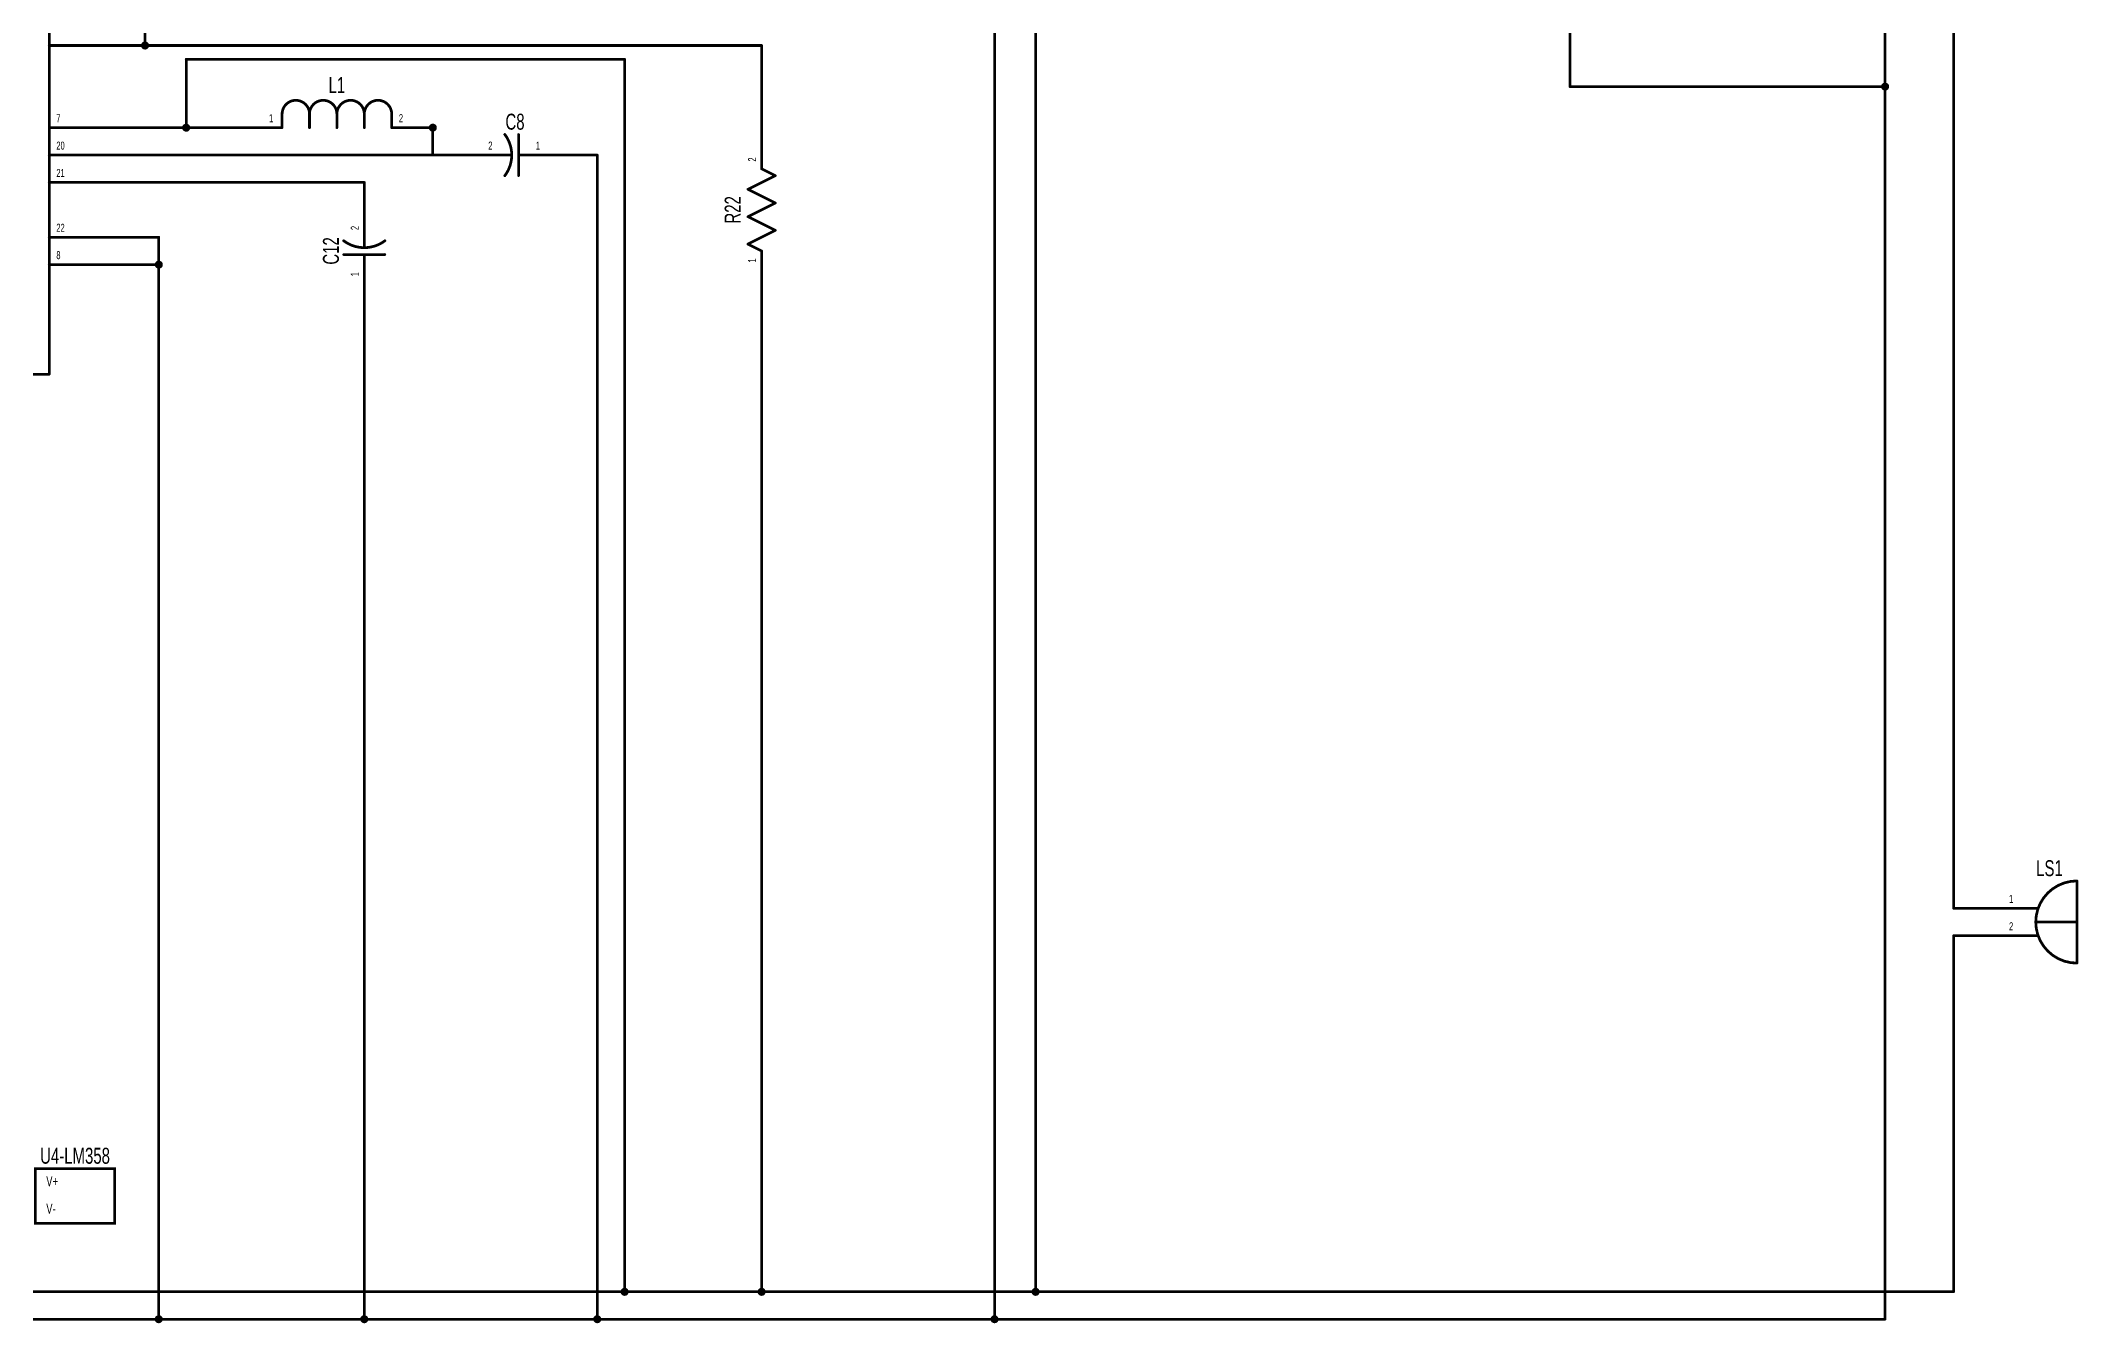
# Model space of a CAD drawing. Extents: x 0 to 20.5, y 0 to 10.6.
# Drawn here: x 13.02 to 20.46, y 0.43 to 5.12 of the extents above; entities that cross this region are included whole.
import ezdxf
from ezdxf.enums import TextEntityAlignment as Align

# ---------------------------------------------------------------- set-up
doc = ezdxf.new("R2010")
doc.units = 0
for name, color, linetype in [('Element', 253, 'CONTINUOUS'), ('Net', 50, 'CONTINUOUS'), ('Pin', 50, 'CONTINUOUS')]:
    doc.layers.add(name, color=color, linetype=linetype)

msp = doc.modelspace()

# ---------------------------------------------------------------- linework, layer by layer
at = {"layer": 'Element', "linetype": 'CONTINUOUS'}
for points, const_width in [([(13.05, 5.8991), (13.05, 3.8991)], 0.0098), ([(14, 4.8491), (13.9994, 4.8569), (13.9976, 4.8645), (13.9946, 4.8718), (13.9905, 4.8784), (13.9854, 4.8844), (13.9794, 4.8895), (13.9727, 4.8936), (13.9655, 4.8966), (13.9578, 4.8984), (13.95, 4.8991), (13.9422, 4.8984), (13.9346, 4.8966), (13.9273, 4.8936), (13.9206, 4.8895), (13.9147, 4.8844), (13.9096, 4.8784), (13.9055, 4.8718), (13.9025, 4.8645), (13.9006, 4.8569), (13.9, 4.8491)], 0.01), ([(13.9, 4.7991), (13.9, 4.8491)], 0.0098), ([(14.1, 4.8491), (14.0994, 4.8569), (14.0976, 4.8645), (14.0946, 4.8718), (14.0905, 4.8784), (14.0854, 4.8844), (14.0794, 4.8895), (14.0727, 4.8936), (14.0655, 4.8966), (14.0578, 4.8984), (14.05, 4.8991), (14.0422, 4.8984), (14.0346, 4.8966), (14.0273, 4.8936), (14.0206, 4.8895), (14.0147, 4.8844), (14.0096, 4.8784), (14.0055, 4.8718), (14.0025, 4.8645), (14.0006, 4.8569), (14, 4.8491)], 0.01), ([(14, 4.7991), (14, 4.8491)], 0.0098), ([(14.2, 4.8491), (14.1994, 4.8569), (14.1976, 4.8645), (14.1946, 4.8718), (14.1905, 4.8784), (14.1854, 4.8844), (14.1794, 4.8895), (14.1727, 4.8936), (14.1655, 4.8966), (14.1578, 4.8984), (14.15, 4.8991), (14.1422, 4.8984), (14.1346, 4.8966), (14.1273, 4.8936), (14.1206, 4.8895), (14.1147, 4.8844), (14.1096, 4.8784), (14.1055, 4.8718), (14.1025, 4.8645), (14.1006, 4.8569), (14.1, 4.8491)], 0.01), ([(14.1, 4.7991), (14.1, 4.8491)], 0.0098), ([(14.3, 4.8491), (14.2994, 4.8569), (14.2976, 4.8645), (14.2946, 4.8718), (14.2905, 4.8784), (14.2854, 4.8844), (14.2794, 4.8895), (14.2727, 4.8936), (14.2655, 4.8966), (14.2578, 4.8984), (14.25, 4.8991), (14.2422, 4.8984), (14.2346, 4.8966), (14.2273, 4.8936), (14.2206, 4.8895), (14.2147, 4.8844), (14.2096, 4.8784), (14.2055, 4.8718), (14.2025, 4.8645), (14.2006, 4.8569), (14.2, 4.8491)], 0.01), ([(14.2, 4.7991), (14.2, 4.8491)], 0.0098), ([(14.3, 4.7991), (14.3, 4.8491)], 0.0098), ([(14.7128, 4.6238), (14.7175, 4.6304), (14.7217, 4.6373), (14.7255, 4.6445), (14.7287, 4.6518), (14.7315, 4.6594), (14.7339, 4.6671), (14.7357, 4.675), (14.737, 4.683), (14.7377, 4.691), (14.738, 4.6991), (14.7377, 4.7071), (14.737, 4.7152), (14.7357, 4.7231), (14.7339, 4.731), (14.7315, 4.7387), (14.7287, 4.7463), (14.7254, 4.7537), (14.7217, 4.7608), (14.7175, 4.7677), (14.7128, 4.7743)], 0.01), ([(14.763, 4.7741), (14.763, 4.6241)], 0.0098), ([(14.738, 4.6991), (14.7, 4.6991)], 0.0098), ([(14.8, 4.6991), (14.763, 4.6991)], 0.0098), ([(15.6, 4.5741), (15.7, 4.6241)], 0.0098), ([(15.7, 4.6241), (15.65, 4.6491)], 0.0098), ([(15.7, 4.5241), (15.6, 4.5741)], 0.0098), ([(15.6, 4.4741), (15.7, 4.5241)], 0.0098), ([(15.7, 4.4241), (15.6, 4.4741)], 0.0098), ([(14.1248, 4.3862), (14.1314, 4.3816), (14.1383, 4.3774), (14.1454, 4.3736), (14.1528, 4.3703), (14.1603, 4.3675), (14.1681, 4.3652), (14.1759, 4.3634), (14.1839, 4.3621), (14.1919, 4.3613), (14.2, 4.361), (14.2081, 4.3613), (14.2161, 4.3621), (14.2241, 4.3634), (14.2319, 4.3652), (14.2397, 4.3675), (14.2472, 4.3703), (14.2546, 4.3736), (14.2617, 4.3774), (14.2686, 4.3816), (14.2752, 4.3862)], 0.01), ([(14.2, 4.361), (14.2, 4.3991)], 0.0098), ([(15.6, 4.3741), (15.7, 4.4241)], 0.0098), ([(14.275, 4.336), (14.125, 4.336)], 0.0098), ([(14.2, 4.2991), (14.2, 4.336)], 0.0098), ([(15.65, 4.3491), (15.6, 4.3741)], 0.0098), ([(11.25, 3.8991), (13.05, 3.8991)], 0.0098), ([(20.45, 2.0491), (20.4265, 2.0472), (20.4036, 2.0417), (20.3819, 2.0327), (20.3618, 2.0204), (20.3439, 2.0051), (20.3286, 1.9872), (20.3163, 1.9672), (20.3073, 1.9454), (20.3018, 1.9225), (20.3, 1.8991), (20.3018, 1.8756), (20.3073, 1.8527), (20.3163, 1.831), (20.3286, 1.8109), (20.3439, 1.793), (20.3618, 1.7777), (20.3819, 1.7654), (20.4036, 1.7564), (20.4265, 1.7509), (20.45, 1.7491)], 0.01), ([(20.45, 2.0491), (20.45, 1.7491)], 0.01), ([(20.25, 1.9491), (20.3062, 1.9491)], 0.0098), ([(20.3, 1.8991), (20.45, 1.8991)], 0.0098), ([(20.25, 1.8491), (20.3062, 1.8491)], 0.0098), ([(13, 0.9991), (13.2887, 0.9991), (13.2887, 0.7991), (13, 0.7991), (13, 0.9991)], 0.0098)]:
    msp.add_lwpolyline(points, dxfattribs=dict(at, const_width=const_width))
for points, const_width in [([(13.8975, 4.8491, 1), (13.9025, 4.8491, 1), (13.8975, 4.8491, 1)], 0.005), ([(13.8975, 4.8491, 1), (13.9025, 4.8491, 1), (13.8975, 4.8491, 1)], 0.0049), ([(13.9975, 4.8491, 1), (14.0025, 4.8491, 1), (13.9975, 4.8491, 1)], 0.005), ([(13.9975, 4.8491, 1), (14.0025, 4.8491, 1), (13.9975, 4.8491, 1)], 0.005), ([(13.9975, 4.8491, 1), (14.0025, 4.8491, 1), (13.9975, 4.8491, 1)], 0.0049), ([(14.0975, 4.8491, 1), (14.1025, 4.8491, 1), (14.0975, 4.8491, 1)], 0.005), ([(14.0975, 4.8491, 1), (14.1025, 4.8491, 1), (14.0975, 4.8491, 1)], 0.005), ([(14.0975, 4.8491, 1), (14.1025, 4.8491, 1), (14.0975, 4.8491, 1)], 0.0049), ([(14.1975, 4.8491, 1), (14.2025, 4.8491, 1), (14.1975, 4.8491, 1)], 0.005), ([(14.1975, 4.8491, 1), (14.2025, 4.8491, 1), (14.1975, 4.8491, 1)], 0.005), ([(14.1975, 4.8491, 1), (14.2025, 4.8491, 1), (14.1975, 4.8491, 1)], 0.0049), ([(14.2975, 4.8491, 1), (14.3025, 4.8491, 1), (14.2975, 4.8491, 1)], 0.005), ([(14.2975, 4.8491, 1), (14.3025, 4.8491, 1), (14.2975, 4.8491, 1)], 0.0049), ([(13.8975, 4.7991, 1), (13.9025, 4.7991, 1), (13.8975, 4.7991, 1)], 0.0049), ([(13.9975, 4.7991, 1), (14.0025, 4.7991, 1), (13.9975, 4.7991, 1)], 0.0049), ([(14.0975, 4.7991, 1), (14.1025, 4.7991, 1), (14.0975, 4.7991, 1)], 0.0049), ([(14.1975, 4.7991, 1), (14.2025, 4.7991, 1), (14.1975, 4.7991, 1)], 0.0049), ([(14.2975, 4.7991, 1), (14.3025, 4.7991, 1), (14.2975, 4.7991, 1)], 0.0049), ([(14.7103, 4.7743, 1), (14.7153, 4.7743, 1), (14.7103, 4.7743, 1)], 0.005), ([(14.7605, 4.7741, 1), (14.7655, 4.7741, 1), (14.7605, 4.7741, 1)], 0.0049), ([(14.6975, 4.6991, 1), (14.7025, 4.6991, 1), (14.6975, 4.6991, 1)], 0.0049), ([(14.7355, 4.6991, 1), (14.7405, 4.6991, 1), (14.7355, 4.6991, 1)], 0.0049), ([(14.7605, 4.6991, 1), (14.7655, 4.6991, 1), (14.7605, 4.6991, 1)], 0.0049), ([(14.7975, 4.6991, 1), (14.8025, 4.6991, 1), (14.7975, 4.6991, 1)], 0.0049), ([(14.7103, 4.6238, 1), (14.7153, 4.6238, 1), (14.7103, 4.6238, 1)], 0.005), ([(14.7605, 4.6241, 1), (14.7655, 4.6241, 1), (14.7605, 4.6241, 1)], 0.0049), ([(15.6475, 4.6491, 1), (15.6525, 4.6491, 1), (15.6475, 4.6491, 1)], 0.0049), ([(15.6975, 4.6241, 1), (15.7025, 4.6241, 1), (15.6975, 4.6241, 1)], 0.0049), ([(15.6975, 4.6241, 1), (15.7025, 4.6241, 1), (15.6975, 4.6241, 1)], 0.0049), ([(15.5975, 4.5741, 1), (15.6025, 4.5741, 1), (15.5975, 4.5741, 1)], 0.0049), ([(15.5975, 4.5741, 1), (15.6025, 4.5741, 1), (15.5975, 4.5741, 1)], 0.0049), ([(15.5975, 4.4741, 1), (15.6025, 4.4741, 1), (15.5975, 4.4741, 1)], 0.0049), ([(15.5975, 4.4741, 1), (15.6025, 4.4741, 1), (15.5975, 4.4741, 1)], 0.0049), ([(15.6975, 4.5241, 1), (15.7025, 4.5241, 1), (15.6975, 4.5241, 1)], 0.0049), ([(15.6975, 4.5241, 1), (15.7025, 4.5241, 1), (15.6975, 4.5241, 1)], 0.0049), ([(14.1223, 4.3862, 1), (14.1273, 4.3862, 1), (14.1223, 4.3862, 1)], 0.005), ([(14.1975, 4.3991, 1), (14.2025, 4.3991, 1), (14.1975, 4.3991, 1)], 0.0049), ([(14.2727, 4.3862, 1), (14.2777, 4.3862, 1), (14.2727, 4.3862, 1)], 0.005), ([(15.6975, 4.4241, 1), (15.7025, 4.4241, 1), (15.6975, 4.4241, 1)], 0.0049), ([(15.6975, 4.4241, 1), (15.7025, 4.4241, 1), (15.6975, 4.4241, 1)], 0.0049), ([(14.1225, 4.336, 1), (14.1275, 4.336, 1), (14.1225, 4.336, 1)], 0.0049), ([(14.1975, 4.361, 1), (14.2025, 4.361, 1), (14.1975, 4.361, 1)], 0.0049), ([(14.1975, 4.336, 1), (14.2025, 4.336, 1), (14.1975, 4.336, 1)], 0.0049), ([(14.2725, 4.336, 1), (14.2775, 4.336, 1), (14.2725, 4.336, 1)], 0.0049), ([(15.5975, 4.3741, 1), (15.6025, 4.3741, 1), (15.5975, 4.3741, 1)], 0.0049), ([(15.5975, 4.3741, 1), (15.6025, 4.3741, 1), (15.5975, 4.3741, 1)], 0.0049), ([(15.6475, 4.3491, 1), (15.6525, 4.3491, 1), (15.6475, 4.3491, 1)], 0.0049), ([(14.1975, 4.2991, 1), (14.2025, 4.2991, 1), (14.1975, 4.2991, 1)], 0.0049), ([(13.0475, 3.8991, 1), (13.0525, 3.8991, 1), (13.0475, 3.8991, 1)], 0.0049), ([(13.0475, 3.8991, 1), (13.0525, 3.8991, 1), (13.0475, 3.8991, 1)], 0.0049), ([(20.4475, 2.0491, 1), (20.4525, 2.0491, 1), (20.4475, 2.0491, 1)], 0.005), ([(20.4475, 2.0491, 1), (20.4525, 2.0491, 1), (20.4475, 2.0491, 1)], 0.005), ([(20.2475, 1.9491, 1), (20.2525, 1.9491, 1), (20.2475, 1.9491, 1)], 0.0049), ([(20.3038, 1.9491, 1), (20.3087, 1.9491, 1), (20.3038, 1.9491, 1)], 0.0049), ([(20.2975, 1.8991, 1), (20.3025, 1.8991, 1), (20.2975, 1.8991, 1)], 0.0049), ([(20.4475, 1.8991, 1), (20.4525, 1.8991, 1), (20.4475, 1.8991, 1)], 0.0049), ([(20.2475, 1.8491, 1), (20.2525, 1.8491, 1), (20.2475, 1.8491, 1)], 0.0049), ([(20.3038, 1.8491, 1), (20.3087, 1.8491, 1), (20.3038, 1.8491, 1)], 0.0049), ([(20.4475, 1.7491, 1), (20.4525, 1.7491, 1), (20.4475, 1.7491, 1)], 0.005), ([(20.4475, 1.7491, 1), (20.4525, 1.7491, 1), (20.4475, 1.7491, 1)], 0.005)]:
    msp.add_lwpolyline(points, format="xyb", dxfattribs=dict(at, const_width=const_width))
at = {"layer": 'Net', "linetype": 'CONTINUOUS', "const_width": 0.0098}
for points in [[(20, 9.3491), (20, 1.9491)], [(13.4, 6.1491), (13.4, 5.0991)], [(19.75, 4.9491), (19.75, 5.8991)], [(16.65, 5.5991), (16.65, 0.5491)], [(16.5, 5.4991), (16.5, 0.4491)], [(13.2, 5.0991), (15.65, 5.0991)], [(13.3902, 5.0991), (13.3906, 5.096), (13.392, 5.0933), (13.3942, 5.0911), (13.397, 5.0897), (13.4, 5.0892), (13.403, 5.0897), (13.4058, 5.0911), (13.408, 5.0933), (13.4094, 5.096), (13.4098, 5.0991), (13.4094, 5.1021), (13.408, 5.1048), (13.4058, 5.107), (13.403, 5.1084), (13.4, 5.1089), (13.397, 5.1084), (13.3942, 5.107), (13.392, 5.1048), (13.3906, 5.1021), (13.3902, 5.0991)], [(15.65, 5.0991), (15.65, 4.7991)], [(13.55, 4.7991), (13.55, 5.0491)], [(13.55, 5.0491), (15.15, 5.0491)], [(15.15, 5.0491), (15.15, 0.5491)], [(18.6, 5.0491), (18.6, 4.9491)], [(18.6, 4.9491), (19.75, 4.9491)], [(19.7402, 4.9491), (19.7406, 4.946), (19.742, 4.9433), (19.7442, 4.9411), (19.747, 4.9397), (19.75, 4.9392), (19.753, 4.9397), (19.7558, 4.9411), (19.758, 4.9433), (19.7594, 4.946), (19.7598, 4.9491), (19.7594, 4.9521), (19.758, 4.9548), (19.7558, 4.957), (19.753, 4.9584), (19.75, 4.9589), (19.747, 4.9584), (19.7442, 4.957), (19.742, 4.9548), (19.7406, 4.9521), (19.7402, 4.9491)], [(19.75, 4.9491), (19.75, 0.4491)], [(13.2, 4.7991), (13.75, 4.7991)], [(13.5402, 4.7991), (13.5406, 4.796), (13.542, 4.7933), (13.5442, 4.7911), (13.547, 4.7897), (13.55, 4.7892), (13.553, 4.7897), (13.5558, 4.7911), (13.558, 4.7933), (13.5594, 4.796), (13.5598, 4.7991), (13.5594, 4.8021), (13.558, 4.8048), (13.5558, 4.807), (13.553, 4.8084), (13.55, 4.8089), (13.547, 4.8084), (13.5442, 4.807), (13.542, 4.8048), (13.5406, 4.8021), (13.5402, 4.7991)], [(14.4402, 4.7991), (14.4406, 4.796), (14.442, 4.7933), (14.4442, 4.7911), (14.447, 4.7897), (14.45, 4.7892), (14.453, 4.7897), (14.4558, 4.7911), (14.458, 4.7933), (14.4594, 4.796), (14.4598, 4.7991), (14.4594, 4.8021), (14.458, 4.8048), (14.4558, 4.807), (14.453, 4.8084), (14.45, 4.8089), (14.447, 4.8084), (14.4442, 4.807), (14.442, 4.8048), (14.4406, 4.8021), (14.4402, 4.7991)], [(14.45, 4.7991), (14.45, 4.6991)], [(14.45, 4.7991), (14.45, 4.7991)], [(14.45, 4.7991), (14.45, 4.6991)], [(14.45, 4.6991), (13.2, 4.6991)], [(14.45, 4.6991), (14.55, 4.6991)], [(14.95, 4.6991), (15.05, 4.6991)], [(15.05, 4.6991), (15.05, 0.4491)], [(13.2, 4.5991), (14.2, 4.5991)], [(14.2, 4.5991), (14.2, 4.5491)], [(13.2, 4.3991), (13.45, 4.3991)], [(13.45, 4.3991), (13.45, 4.2991)], [(13.4402, 4.2991), (13.4406, 4.296), (13.442, 4.2933), (13.4442, 4.2911), (13.447, 4.2897), (13.45, 4.2892), (13.453, 4.2897), (13.4558, 4.2911), (13.458, 4.2933), (13.4594, 4.296), (13.4598, 4.2991), (13.4594, 4.3021), (13.458, 4.3048), (13.4558, 4.307), (13.453, 4.3084), (13.45, 4.3089), (13.447, 4.3084), (13.4442, 4.307), (13.442, 4.3048), (13.4406, 4.3021), (13.4402, 4.2991)], [(13.45, 4.2991), (13.2, 4.2991)], [(13.45, 4.2991), (13.45, 0.4491)], [(15.65, 4.1991), (15.65, 0.5491)], [(14.2, 4.1491), (14.2, 0.4491)], [(20, 1.9491), (20.1, 1.9491)], [(20, 0.5491), (20, 1.8491)], [(20, 1.8491), (20.1, 1.8491)], [(7.5, 0.5491), (20, 0.5491)], [(15.1402, 0.5491), (15.1406, 0.546), (15.142, 0.5433), (15.1442, 0.5411), (15.147, 0.5397), (15.15, 0.5392), (15.153, 0.5397), (15.1558, 0.5411), (15.158, 0.5433), (15.1594, 0.546), (15.1598, 0.5491), (15.1594, 0.5521), (15.158, 0.5548), (15.1558, 0.557), (15.153, 0.5584), (15.15, 0.5589), (15.147, 0.5584), (15.1442, 0.557), (15.142, 0.5548), (15.1406, 0.5521), (15.1402, 0.5491)], [(15.6402, 0.5491), (15.6406, 0.546), (15.642, 0.5433), (15.6442, 0.5411), (15.647, 0.5397), (15.65, 0.5392), (15.653, 0.5397), (15.6558, 0.5411), (15.658, 0.5433), (15.6594, 0.546), (15.6598, 0.5491), (15.6594, 0.5521), (15.658, 0.5548), (15.6558, 0.557), (15.653, 0.5584), (15.65, 0.5589), (15.647, 0.5584), (15.6442, 0.557), (15.642, 0.5548), (15.6406, 0.5521), (15.6402, 0.5491)], [(16.6402, 0.5491), (16.6406, 0.546), (16.642, 0.5433), (16.6442, 0.5411), (16.647, 0.5397), (16.65, 0.5392), (16.653, 0.5397), (16.6558, 0.5411), (16.658, 0.5433), (16.6594, 0.546), (16.6598, 0.5491), (16.6594, 0.5521), (16.658, 0.5548), (16.6558, 0.557), (16.653, 0.5584), (16.65, 0.5589), (16.647, 0.5584), (16.6442, 0.557), (16.642, 0.5548), (16.6406, 0.5521), (16.6402, 0.5491)], [(19.75, 0.4491), (7.05, 0.4491)], [(13.4402, 0.4491), (13.4406, 0.446), (13.442, 0.4433), (13.4442, 0.4411), (13.447, 0.4397), (13.45, 0.4392), (13.453, 0.4397), (13.4558, 0.4411), (13.458, 0.4433), (13.4594, 0.446), (13.4598, 0.4491), (13.4594, 0.4521), (13.458, 0.4548), (13.4558, 0.457), (13.453, 0.4584), (13.45, 0.4589), (13.447, 0.4584), (13.4442, 0.457), (13.442, 0.4548), (13.4406, 0.4521), (13.4402, 0.4491)], [(14.1902, 0.4491), (14.1906, 0.446), (14.192, 0.4433), (14.1942, 0.4411), (14.197, 0.4397), (14.2, 0.4392), (14.203, 0.4397), (14.2058, 0.4411), (14.208, 0.4433), (14.2094, 0.446), (14.2098, 0.4491), (14.2094, 0.4521), (14.208, 0.4548), (14.2058, 0.457), (14.203, 0.4584), (14.2, 0.4589), (14.197, 0.4584), (14.1942, 0.457), (14.192, 0.4548), (14.1906, 0.4521), (14.1902, 0.4491)], [(15.0402, 0.4491), (15.0406, 0.446), (15.042, 0.4433), (15.0442, 0.4411), (15.047, 0.4397), (15.05, 0.4392), (15.053, 0.4397), (15.0558, 0.4411), (15.058, 0.4433), (15.0594, 0.446), (15.0598, 0.4491), (15.0594, 0.4521), (15.058, 0.4548), (15.0558, 0.457), (15.053, 0.4584), (15.05, 0.4589), (15.047, 0.4584), (15.0442, 0.457), (15.042, 0.4548), (15.0406, 0.4521), (15.0402, 0.4491)], [(16.4902, 0.4491), (16.4906, 0.446), (16.492, 0.4433), (16.4942, 0.4411), (16.497, 0.4397), (16.5, 0.4392), (16.503, 0.4397), (16.5058, 0.4411), (16.508, 0.4433), (16.5094, 0.446), (16.5098, 0.4491), (16.5094, 0.4521), (16.508, 0.4548), (16.5058, 0.457), (16.503, 0.4584), (16.5, 0.4589), (16.497, 0.4584), (16.4942, 0.457), (16.492, 0.4548), (16.4906, 0.4521), (16.4902, 0.4491)]]:
    msp.add_lwpolyline(points, dxfattribs=at)
at = {"layer": 'Net', "linetype": 'CONTINUOUS', "const_width": 0.0049}
for points in [[(13.1975, 5.0991, 1), (13.2025, 5.0991, 1), (13.1975, 5.0991, 1)], [(13.3877, 5.0991, 1), (13.3926, 5.0991, 1), (13.3877, 5.0991, 1)], [(13.3975, 5.0991, 1), (13.4025, 5.0991, 1), (13.3975, 5.0991, 1)], [(15.6475, 5.0991, 1), (15.6525, 5.0991, 1), (15.6475, 5.0991, 1)], [(15.6475, 5.0991, 1), (15.6525, 5.0991, 1), (15.6475, 5.0991, 1)], [(13.5475, 5.0491, 1), (13.5525, 5.0491, 1), (13.5475, 5.0491, 1)], [(13.5475, 5.0491, 1), (13.5525, 5.0491, 1), (13.5475, 5.0491, 1)], [(15.1475, 5.0491, 1), (15.1525, 5.0491, 1), (15.1475, 5.0491, 1)], [(15.1475, 5.0491, 1), (15.1525, 5.0491, 1), (15.1475, 5.0491, 1)], [(18.5975, 5.0491, 1), (18.6025, 5.0491, 1), (18.5975, 5.0491, 1)], [(18.5975, 4.9491, 1), (18.6025, 4.9491, 1), (18.5975, 4.9491, 1)], [(18.5975, 4.9491, 1), (18.6025, 4.9491, 1), (18.5975, 4.9491, 1)], [(19.7377, 4.9491, 1), (19.7426, 4.9491, 1), (19.7377, 4.9491, 1)], [(19.7475, 4.9491, 1), (19.7525, 4.9491, 1), (19.7475, 4.9491, 1)], [(19.7475, 4.9491, 1), (19.7525, 4.9491, 1), (19.7475, 4.9491, 1)], [(19.7475, 4.9491, 1), (19.7525, 4.9491, 1), (19.7475, 4.9491, 1)], [(13.1975, 4.7991, 1), (13.2025, 4.7991, 1), (13.1975, 4.7991, 1)], [(13.5377, 4.7991, 1), (13.5426, 4.7991, 1), (13.5377, 4.7991, 1)], [(13.5475, 4.7991, 1), (13.5525, 4.7991, 1), (13.5475, 4.7991, 1)], [(13.7475, 4.7991, 1), (13.7525, 4.7991, 1), (13.7475, 4.7991, 1)], [(14.4377, 4.7991, 1), (14.4426, 4.7991, 1), (14.4377, 4.7991, 1)], [(14.4475, 4.7991, 1), (14.4525, 4.7991, 1), (14.4475, 4.7991, 1)], [(14.4475, 4.7991, 1), (14.4525, 4.7991, 1), (14.4475, 4.7991, 1)], [(14.4475, 4.7991, 1), (14.4525, 4.7991, 1), (14.4475, 4.7991, 1)], [(15.6475, 4.7991, 1), (15.6525, 4.7991, 1), (15.6475, 4.7991, 1)], [(13.1975, 4.6991, 1), (13.2025, 4.6991, 1), (13.1975, 4.6991, 1)], [(14.4475, 4.6991, 1), (14.4525, 4.6991, 1), (14.4475, 4.6991, 1)], [(14.4475, 4.6991, 1), (14.4525, 4.6991, 1), (14.4475, 4.6991, 1)], [(14.4475, 4.6991, 1), (14.4525, 4.6991, 1), (14.4475, 4.6991, 1)], [(14.4475, 4.6991, 1), (14.4525, 4.6991, 1), (14.4475, 4.6991, 1)], [(14.5475, 4.6991, 1), (14.5525, 4.6991, 1), (14.5475, 4.6991, 1)], [(14.9475, 4.6991, 1), (14.9525, 4.6991, 1), (14.9475, 4.6991, 1)], [(15.0475, 4.6991, 1), (15.0525, 4.6991, 1), (15.0475, 4.6991, 1)], [(15.0475, 4.6991, 1), (15.0525, 4.6991, 1), (15.0475, 4.6991, 1)], [(13.1975, 4.5991, 1), (13.2025, 4.5991, 1), (13.1975, 4.5991, 1)], [(14.1975, 4.5991, 1), (14.2025, 4.5991, 1), (14.1975, 4.5991, 1)], [(14.1975, 4.5991, 1), (14.2025, 4.5991, 1), (14.1975, 4.5991, 1)], [(14.1975, 4.5491, 1), (14.2025, 4.5491, 1), (14.1975, 4.5491, 1)], [(13.1975, 4.3991, 1), (13.2025, 4.3991, 1), (13.1975, 4.3991, 1)], [(13.4475, 4.3991, 1), (13.4525, 4.3991, 1), (13.4475, 4.3991, 1)], [(13.4475, 4.3991, 1), (13.4525, 4.3991, 1), (13.4475, 4.3991, 1)], [(13.1975, 4.2991, 1), (13.2025, 4.2991, 1), (13.1975, 4.2991, 1)], [(13.4377, 4.2991, 1), (13.4426, 4.2991, 1), (13.4377, 4.2991, 1)], [(13.4475, 4.2991, 1), (13.4525, 4.2991, 1), (13.4475, 4.2991, 1)], [(13.4475, 4.2991, 1), (13.4525, 4.2991, 1), (13.4475, 4.2991, 1)], [(13.4475, 4.2991, 1), (13.4525, 4.2991, 1), (13.4475, 4.2991, 1)], [(15.6475, 4.1991, 1), (15.6525, 4.1991, 1), (15.6475, 4.1991, 1)], [(14.1975, 4.1491, 1), (14.2025, 4.1491, 1), (14.1975, 4.1491, 1)], [(19.9975, 1.9491, 1), (20.0025, 1.9491, 1), (19.9975, 1.9491, 1)], [(19.9975, 1.9491, 1), (20.0025, 1.9491, 1), (19.9975, 1.9491, 1)], [(20.0975, 1.9491, 1), (20.1025, 1.9491, 1), (20.0975, 1.9491, 1)], [(19.9975, 1.8491, 1), (20.0025, 1.8491, 1), (19.9975, 1.8491, 1)], [(19.9975, 1.8491, 1), (20.0025, 1.8491, 1), (19.9975, 1.8491, 1)], [(20.0975, 1.8491, 1), (20.1025, 1.8491, 1), (20.0975, 1.8491, 1)], [(15.1377, 0.5491, 1), (15.1426, 0.5491, 1), (15.1377, 0.5491, 1)], [(15.1475, 0.5491, 1), (15.1525, 0.5491, 1), (15.1475, 0.5491, 1)], [(15.6377, 0.5491, 1), (15.6426, 0.5491, 1), (15.6377, 0.5491, 1)], [(15.6475, 0.5491, 1), (15.6525, 0.5491, 1), (15.6475, 0.5491, 1)], [(16.6377, 0.5491, 1), (16.6426, 0.5491, 1), (16.6377, 0.5491, 1)], [(16.6475, 0.5491, 1), (16.6525, 0.5491, 1), (16.6475, 0.5491, 1)], [(19.9975, 0.5491, 1), (20.0025, 0.5491, 1), (19.9975, 0.5491, 1)], [(19.9975, 0.5491, 1), (20.0025, 0.5491, 1), (19.9975, 0.5491, 1)], [(13.4377, 0.4491, 1), (13.4426, 0.4491, 1), (13.4377, 0.4491, 1)], [(13.4475, 0.4491, 1), (13.4525, 0.4491, 1), (13.4475, 0.4491, 1)], [(14.1877, 0.4491, 1), (14.1926, 0.4491, 1), (14.1877, 0.4491, 1)], [(14.1975, 0.4491, 1), (14.2025, 0.4491, 1), (14.1975, 0.4491, 1)], [(15.0377, 0.4491, 1), (15.0426, 0.4491, 1), (15.0377, 0.4491, 1)], [(15.0475, 0.4491, 1), (15.0525, 0.4491, 1), (15.0475, 0.4491, 1)], [(16.4877, 0.4491, 1), (16.4926, 0.4491, 1), (16.4877, 0.4491, 1)], [(16.4975, 0.4491, 1), (16.5025, 0.4491, 1), (16.4975, 0.4491, 1)], [(19.7475, 0.4491, 1), (19.7525, 0.4491, 1), (19.7475, 0.4491, 1)], [(19.7475, 0.4491, 1), (19.7525, 0.4491, 1), (19.7475, 0.4491, 1)]]:
    msp.add_lwpolyline(points, format="xyb", dxfattribs=at)
at = {"layer": 'Pin', "linetype": 'CONTINUOUS', "const_width": 0.0098}
for points in [[(18.6, 5.1991), (18.6, 5.0491)], [(13.05, 5.0991), (13.2, 5.0991)], [(13.05, 4.7991), (13.2, 4.7991)], [(13.9, 4.7991), (13.75, 4.7991)], [(14.3, 4.7991), (14.45, 4.7991)], [(15.65, 4.6491), (15.65, 4.7991)], [(13.05, 4.6991), (13.2, 4.6991)], [(14.7, 4.6991), (14.55, 4.6991)], [(14.8, 4.6991), (14.95, 4.6991)], [(13.05, 4.5991), (13.2, 4.5991)], [(14.2, 4.3991), (14.2, 4.5491)], [(13.05, 4.3991), (13.2, 4.3991)], [(15.65, 4.3491), (15.65, 4.1991)], [(13.05, 4.2991), (13.2, 4.2991)], [(14.2, 4.2991), (14.2, 4.1491)], [(20.25, 1.9491), (20.1, 1.9491)], [(20.25, 1.8491), (20.1, 1.8491)]]:
    msp.add_lwpolyline(points, dxfattribs=at)
at = {"layer": 'Pin', "linetype": 'CONTINUOUS', "const_width": 0.0049}
for points in [[(13.0475, 5.0991, 1), (13.0525, 5.0991, 1), (13.0475, 5.0991, 1)], [(13.1975, 5.0991, 1), (13.2025, 5.0991, 1), (13.1975, 5.0991, 1)], [(18.5975, 5.0491, 1), (18.6025, 5.0491, 1), (18.5975, 5.0491, 1)], [(13.0475, 4.7991, 1), (13.0525, 4.7991, 1), (13.0475, 4.7991, 1)], [(13.1975, 4.7991, 1), (13.2025, 4.7991, 1), (13.1975, 4.7991, 1)], [(13.7475, 4.7991, 1), (13.7525, 4.7991, 1), (13.7475, 4.7991, 1)], [(13.8975, 4.7991, 1), (13.9025, 4.7991, 1), (13.8975, 4.7991, 1)], [(14.2975, 4.7991, 1), (14.3025, 4.7991, 1), (14.2975, 4.7991, 1)], [(14.4475, 4.7991, 1), (14.4525, 4.7991, 1), (14.4475, 4.7991, 1)], [(15.6475, 4.7991, 1), (15.6525, 4.7991, 1), (15.6475, 4.7991, 1)], [(13.0475, 4.6991, 1), (13.0525, 4.6991, 1), (13.0475, 4.6991, 1)], [(13.1975, 4.6991, 1), (13.2025, 4.6991, 1), (13.1975, 4.6991, 1)], [(14.5475, 4.6991, 1), (14.5525, 4.6991, 1), (14.5475, 4.6991, 1)], [(14.6975, 4.6991, 1), (14.7025, 4.6991, 1), (14.6975, 4.6991, 1)], [(14.7975, 4.6991, 1), (14.8025, 4.6991, 1), (14.7975, 4.6991, 1)], [(14.9475, 4.6991, 1), (14.9525, 4.6991, 1), (14.9475, 4.6991, 1)], [(15.6475, 4.6491, 1), (15.6525, 4.6491, 1), (15.6475, 4.6491, 1)], [(13.0475, 4.5991, 1), (13.0525, 4.5991, 1), (13.0475, 4.5991, 1)], [(13.1975, 4.5991, 1), (13.2025, 4.5991, 1), (13.1975, 4.5991, 1)], [(14.1975, 4.5491, 1), (14.2025, 4.5491, 1), (14.1975, 4.5491, 1)], [(13.0475, 4.3991, 1), (13.0525, 4.3991, 1), (13.0475, 4.3991, 1)], [(13.1975, 4.3991, 1), (13.2025, 4.3991, 1), (13.1975, 4.3991, 1)], [(14.1975, 4.3991, 1), (14.2025, 4.3991, 1), (14.1975, 4.3991, 1)], [(15.6475, 4.3491, 1), (15.6525, 4.3491, 1), (15.6475, 4.3491, 1)], [(13.0475, 4.2991, 1), (13.0525, 4.2991, 1), (13.0475, 4.2991, 1)], [(13.1975, 4.2991, 1), (13.2025, 4.2991, 1), (13.1975, 4.2991, 1)], [(14.1975, 4.2991, 1), (14.2025, 4.2991, 1), (14.1975, 4.2991, 1)], [(15.6475, 4.1991, 1), (15.6525, 4.1991, 1), (15.6475, 4.1991, 1)], [(14.1975, 4.1491, 1), (14.2025, 4.1491, 1), (14.1975, 4.1491, 1)], [(20.0975, 1.9491, 1), (20.1025, 1.9491, 1), (20.0975, 1.9491, 1)], [(20.2475, 1.9491, 1), (20.2525, 1.9491, 1), (20.2475, 1.9491, 1)], [(20.0975, 1.8491, 1), (20.1025, 1.8491, 1), (20.0975, 1.8491, 1)], [(20.2475, 1.8491, 1), (20.2525, 1.8491, 1), (20.2475, 1.8491, 1)]]:
    msp.add_lwpolyline(points, format="xyb", dxfattribs=at)

# ---------------------------------------------------------------- texts
at = {"layer": 'Element', "width": 0.7}
for s, p in [('L1', (14.1, 4.9081)), ('C8', (14.75, 4.7743)), ('LS1', (20.35, 2.0491)), ('U4-LM358', (13.1444, 0.9991))]:
    msp.add_text(s, height=0.0583, dxfattribs=at).set_placement(p, align=Align.BOTTOM_CENTER)
for s, p in [('R22', (15.5909, 4.4991)), ('C12', (14.1248, 4.3491))]:
    msp.add_text(s, height=0.0583, rotation=90, dxfattribs=at).set_placement(p, align=Align.BOTTOM_CENTER)
at = {"layer": 'Pin', "width": 0.7}
for s, height, p in [('7', 0.0292, (13.0762, 4.8483)), ('1', 0.0292, (13.8524, 4.8483)), ('2', 0.0292, (14.3262, 4.8483)), ('20', 0.0292, (13.0762, 4.7483)), ('2', 0.0292, (14.6524, 4.7483)), ('1', 0.0292, (14.8262, 4.7483)), ('21', 0.0292, (13.0762, 4.6483)), ('22', 0.0292, (13.0762, 4.4483)), ('8', 0.0292, (13.0762, 4.3483)), ('1', 0.0292, (20.2024, 1.9983)), ('2', 0.0292, (20.2024, 1.8983)), ('V+', 0.0365, (13.0394, 0.9709)), ('V-', 0.0365, (13.0394, 0.8709))]:
    msp.add_text(s, height=height, dxfattribs=at).set_placement(p, align=Align.TOP_LEFT)
for s, p in [('2', (15.6008, 4.6753)), ('2', (14.1508, 4.4253)), ('1', (15.6008, 4.3064)), ('1', (14.1508, 4.2564))]:
    msp.add_text(s, height=0.0292, rotation=90, dxfattribs=at).set_placement(p, align=Align.TOP_LEFT)

doc.saveas('drawing.dxf')
